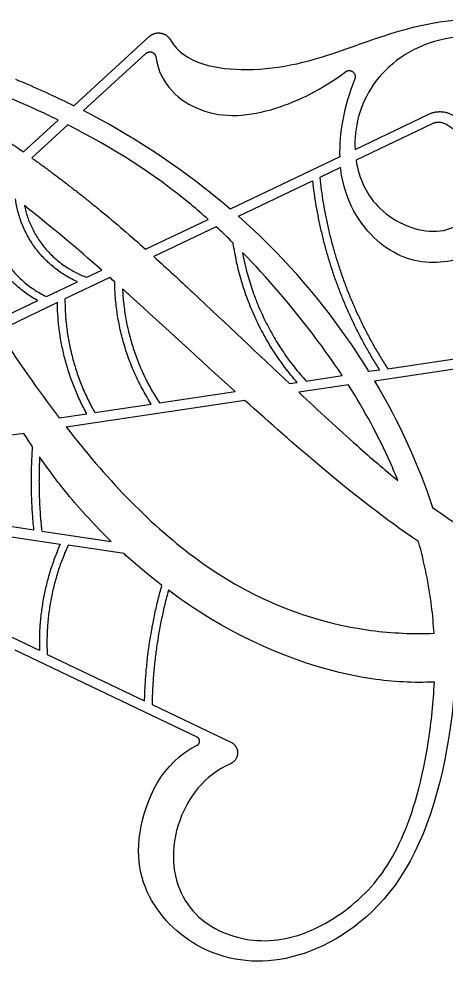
# Model space of a CAD drawing. Header units: millimetres. Extents: x -135 to 7155, y -215 to 2165.
# Drawn here: x 5966 to 6241, y -215 to 393 of the extents above; entities that cross this region are included whole.
import ezdxf

# ---------------------------------------------------------------- set-up
doc = ezdxf.new("R2010")
doc.units = ezdxf.units.MM
doc.header["$MEASUREMENT"] = 0
doc.layers.add('Default', color=18, linetype='Continuous')

msp = doc.modelspace()

# ---------------------------------------------------------------- linework, layer by layer
at = {"layer": 'Default'}
for p, q in [((6001.24, 337.54), (6049.91, 382.1)), ((6007.46, 334.38), (6047.72, 371.25)), ((6182.53, 309.4), (6230.17, 332.1)), ((5968.75, 307.79), (5991.13, 328.28)), ((5997.39, 325.17), (5974.19, 303.93)), ((6232.29, 325.88), (6183.21, 302.5)), ((6172.67, 304.71), (6101.97, 271.02)), ((6173.18, 297.73), (6159.77, 291.33)), ((6107.34, 266.35), (6155.09, 289.11)), ((6047.55, 245.1), (6087.86, 264.3)), ((6093.08, 259.56), (6052.82, 240.38)), ((6009.62, 227.02), (6019.21, 231.59)), ((6024.51, 226.89), (5995.53, 213.08)), ((5983.69, 214.67), (6003.62, 224.16)), ((5990.65, 210.76), (5952.21, 192.44)), ((5958.26, 202.55), (5978.08, 212)), ((6203.66, 168.09), (6417.85, 200.01)), ((6417.88, 193.41), (6195.19, 160.23)), ((6198.35, 167.3), (6191.53, 166.28)), ((6140.27, 158.64), (6145.2, 159.38)), ((6150.98, 160.24), (6174.34, 163.72)), ((6056.48, 146.16), (6105.27, 153.43)), ((6178.25, 157.71), (6146.34, 152.95)), ((6111.54, 147.77), (5996.37, 130.61)), ((6014.76, 139.94), (6051.16, 145.37)), ((5991.82, 136.52), (6009.58, 139.17)), ((5969.07, 126.54), (5954.88, 124.42)), ((5952.84, 67.78), (5975.56, 64.38)), ((5980.56, 63.63), (6025.32, 56.92)), ((5958.18, 60.39), (5992.56, 55.23)), ((6033.63, 49.08), (5997.59, 54.48)), ((5979.12, -13.42), (5941.58, 4.5)), ((6080.73, -69.17), (5963.46, -13.17)), ((5984.12, -15.81), (6046.87, -45.78)), ((6051.72, -48.09), (6102.46, -72.32))]:
    msp.add_line(p, q, dxfattribs=at)
for points, knots in [([(6063.57, 379.94), (6072.49, 364.23), (6119.76, 356.57), (6173.19, 371.52), (6256.07, 404.42), (6361.03, 370.07), (6414.31, 304.07), (6433.52, 234.95), (6435.59, 202.65)], [4963.739789, 4963.739789, 4963.739789, 4963.739789, 4974.118547, 4986.613151, 4999.107756, 5011.60236, 5024.096964, 5033.966914, 5033.966914, 5033.966914, 5033.966914]), ([(6417.85, 200.01), (6417.52, 219.62), (6412.07, 267.28), (6381.33, 335.81), (6303.77, 381.98), (6232.7, 386), (6189.09, 353.34), (6181.87, 323.35), (6182.53, 309.4)], [1529.994389, 1529.994389, 1529.994389, 1529.994389, 1537.594859, 1547.273994, 1556.95313, 1566.632265, 1576.311401, 1585.743133, 1585.743133, 1585.743133, 1585.743133]), ([(5991.13, 328.28), (5987.15, 330.24), (5952.61, 346.72), (5913.08, 361.79), (5874.35, 370.45)], [19.722115, 19.722115, 19.722115, 19.722115, 20.811834, 29.029629, 29.029629, 29.029629, 29.029629]), ([(6054.13, 368.95), (6056.62, 351.11), (6083.95, 327.9), (6128.57, 331.91), (6161.29, 347.99), (6176.36, 359.4)], [485.6559, 485.6559, 485.6559, 485.6559, 491.872432, 498.946576, 505.0709, 505.0709, 505.0709, 505.0709]), ([(5963.68, 354.6), (5965.59, 353.82), (5978.56, 348.4), (5990.99, 342.67), (6001.24, 337.54)], [5441.940589, 5441.940589, 5441.940589, 5441.940589, 5442.478009, 5445.616522, 5445.616522, 5445.616522, 5445.616522]), ([(6101.97, 271.02), (6097.84, 274.55), (6069.57, 297.92), (6037.78, 318.72), (6007.46, 334.38)], [520.741245, 520.741245, 520.741245, 520.741245, 522.384096, 531.803065, 531.803065, 531.803065, 531.803065]), ([(6244.8, 331.95), (6269.34, 319.64), (6285.55, 290.73), (6274.23, 246.28), (6234.57, 232.38), (6197.85, 243.54), (6176.52, 274.09), (6173.37, 296.05), (6173.18, 297.73)], [1449.990456, 1449.990456, 1449.990456, 1449.990456, 1456.426621, 1463.533796, 1470.640971, 1477.748146, 1484.855321, 1485.428457, 1485.428457, 1485.428457, 1485.428457]), ([(6087.86, 264.3), (6084.23, 267.55), (6056.64, 291.38), (6026.76, 310.3), (5997.39, 325.17)], [200.772752, 200.772752, 200.772752, 200.772752, 202.030194, 210.20875, 210.20875, 210.20875, 210.20875]), ([(6183.21, 302.5), (6185.04, 290.47), (6196.11, 266.69), (6237.53, 250.33), (6266.56, 271.52), (6263.26, 306.89), (6247.99, 321.63), (6241.08, 325.56)], [517.903048, 517.903048, 517.903048, 517.903048, 526.254595, 535.93373, 545.612865, 555.292, 563.171565, 563.171565, 563.171565, 563.171565]), ([(6191.53, 166.28), (6187.13, 173.46), (6163.01, 210.39), (6134.08, 242.74), (6107.34, 266.35)], [235.773516, 235.773516, 235.773516, 235.773516, 238.333616, 249.167627, 249.167627, 249.167627, 249.167627]), ([(6052.82, 240.38), (6061.37, 232.68), (6092.7, 203.69), (6120.84, 176.88), (6140.27, 158.64)], [256.209991, 256.209991, 256.209991, 256.209991, 258.482714, 264.848717, 264.848717, 264.848717, 264.848717]), ([(6174.34, 163.72), (6168.15, 173.06), (6149.4, 199.21), (6126.17, 226.55), (6109.97, 243.11)], [284.384963, 284.384963, 284.384963, 284.384963, 287.701756, 293.662545, 293.662545, 293.662545, 293.662545]), ([(6105.27, 153.43), (6082.31, 174.18), (6057.77, 196.91), (6034.36, 218.06), (6032.65, 219.6)], [334.433863, 334.433863, 334.433863, 334.433863, 341.158389, 341.690465, 341.690465, 341.690465, 341.690465]), ([(6146.34, 152.95), (6159.38, 140.76), (6181.16, 120.69), (6201.54, 103.15), (6210.21, 96.08)], [167.273218, 167.273218, 167.273218, 167.273218, 171.60624, 174.851585, 174.851585, 174.851585, 174.851585]), ([(6210.21, 96.08), (6208.66, 99.92), (6199.59, 121.27), (6188.72, 141.32), (6178.25, 157.71)], [156.242565, 156.242565, 156.242565, 156.242565, 157.501663, 163.317461, 163.317461, 163.317461, 163.317461]), ([(6223.5, 56.85), (6202.11, 71.16), (6165.39, 100.01), (6127.7, 133.23), (6111.54, 147.77)], [448.526142, 448.526142, 448.526142, 448.526142, 454.77142, 459.497273, 459.497273, 459.497273, 459.497273]), ([(5996.37, 130.61), (6000.19, 125.68), (6029.46, 89.01), (6090.23, 29.39), (6171.58, -0.81), (6220.13, -2.73), (6233.48, -2.19)], [417.641513, 417.641513, 417.641513, 417.641513, 419.120931, 428.800067, 438.479202, 442.272462, 442.272462, 442.272462, 442.272462]), ([(6025.32, 56.92), (6014.95, 67.01), (5998.28, 85.24), (5984.66, 103.47), (5979.21, 111.31)], [123.258465, 123.258465, 123.258465, 123.258465, 127.951951, 131.472492, 131.472492, 131.472492, 131.472492]), ([(6232.53, 78.87), (6246.83, 68.52), (6278.26, 48.78), (6315.01, 34.29), (6335.72, 28.22)], [637.784445, 637.784445, 637.784445, 637.784445, 643.117921, 649.278123, 649.278123, 649.278123, 649.278123]), ([(6233.48, -2.19), (6233.13, 3.58), (6231.36, 23.08), (6227.29, 43), (6223.5, 56.85)], [442.272462, 442.272462, 442.272462, 442.272462, 444.142451, 448.526142, 448.526142, 448.526142, 448.526142]), ([(6233.7, -33.65), (6220.43, -34.27), (6169.98, -31.6), (6109.35, -7.4), (6069.09, 20.33), (6062.23, 25.43)], [944.383023, 944.383023, 944.383023, 944.383023, 948.907451, 961.402054, 964.069004, 964.069004, 964.069004, 964.069004]), ([(6246.95, -32.58), (6246.82, -34.91), (6244.11, -75.9), (6224.72, -160.8), (6156.37, -213.79), (6095.88, -216.04), (6052.65, -185.49), (6034.99, -137.18), (6058.21, -85.02), (6080.72, -74.34)], [5157.234509, 5157.234509, 5157.234509, 5157.234509, 5158.033192, 5171.229308, 5184.425424, 5197.621541, 5210.817657, 5224.013774, 5236.193004, 5236.193004, 5236.193004, 5236.193004]), ([(6102.28, -86.23), (6085.09, -93.91), (6061.49, -127.12), (6066.48, -176.95), (6103.56, -201.54), (6145.63, -200.95), (6187.4, -175.36), (6213.88, -139.17), (6228.79, -86.9), (6233.12, -46.8), (6233.7, -33.65)], [873.361322, 873.361322, 873.361322, 873.361322, 880.824581, 890.668597, 900.512612, 910.356628, 920.200643, 930.044659, 939.888674, 944.383023, 944.383023, 944.383023, 944.383023])]:
    msp.add_open_spline(points, degree=3, knots=knots, dxfattribs=at)
for points, weights, knots in [([(6049.91, 382.1), (6053.05, 384.97), (6057.26, 384.31), (6061.46, 383.64), (6063.57, 379.94)], [1, 0.900913989431, 1, 0.900913989431, 1], [4961.793124, 4961.793124, 4961.793124, 4962.766457, 4962.766457, 4963.739789, 4963.739789, 4963.739789]), ([(6047.72, 371.25), (6049.44, 372.82), (6051.62, 372.03), (6053.81, 371.25), (6054.13, 368.95)], [1, 0.856021952174, 1, 0.856021952174, 1], [538.497551, 538.497551, 538.497551, 539.009964, 539.009964, 539.522377, 539.522377, 539.522377]), ([(6176.36, 359.4), (6178.73, 361.19), (6181.09, 359.39), (6183.46, 357.59), (6182.36, 354.83)], [1, 0.796495551319, 1, 0.796495551319, 1], [505.0709, 505.0709, 505.0709, 505.693831, 505.693831, 506.316761, 506.316761, 506.316761]), ([(6080.72, -74.34), (6082.36, -73.57), (6082.36, -71.76), (6082.36, -69.95), (6080.73, -69.17)], [1, 0.845497689736, 1, 0.845497689736, 1], [5236.193004, 5236.193004, 5236.193004, 5236.5883066, 5236.5883066, 5236.9836092, 5236.9836092, 5236.9836092]), ([(6102.46, -72.32), (6106.88, -74.43), (6106.82, -79.33), (6106.76, -84.24), (6102.28, -86.23)], [1, 0.842412125584, 1, 0.842412125584, 1], [980.094416, 980.094416, 980.094416, 981.164154, 981.164154, 982.233892, 982.233892, 982.233892])]:
    msp.add_rational_spline(points, weights, degree=2, knots=knots, dxfattribs=at)
for points, weights in [([(5892.55, 355.62), (5931.91, 333.72), (5968.75, 307.79)], [1, 0.998607921965, 1]), ([(6230.17, 332.1), (6237.52, 335.6), (6244.8, 331.95)], [1, 0.898347839234, 1]), ([(6241.08, 325.56), (6236.76, 328.02), (6232.29, 325.88)], [1, 0.88660604004, 1]), ([(5974.19, 303.93), (5996.79, 287.76), (6018.29, 270.15)], [1, 0.999469519844, 1]), ([(6155.09, 289.11), (6162.59, 223.18), (6198.35, 167.3)], [1, 0.974103603522, 1]), ([(6159.77, 291.33), (6166.97, 224.46), (6203.66, 168.09)], [1, 0.97251791401, 1]), ([(5978.08, 212), (5940.58, 232.11), (5942.2, 274.64)], [1, 0.848120791217, 1]), ([(5947.48, 279.48), (5942.09, 233.95), (5983.69, 214.67)], [1, 0.809619420258, 1]), ([(6003.62, 224.16), (5968.6, 239.67), (5963.65, 277.66)], [1, 0.871685102452, 1]), ([(5969.37, 273.22), (5976.71, 238.98), (6009.62, 227.02)], [1, 0.874836980595, 1]), ([(6145.2, 159.38), (6111.33, 198.13), (6104.04, 249.08)], [1, 0.958824887637, 1]), ([(6109.97, 243.11), (6118.68, 195.84), (6150.98, 160.24)], [1, 0.961790321928, 1]), ([(6051.16, 145.37), (6028.15, 181.38), (6027.62, 224.11)], [1, 0.9615621206, 1]), ([(6032.65, 219.6), (6034.4, 179.58), (6056.48, 146.16)], [1, 0.963781701743, 1]), ([(5995.53, 213.08), (5995.48, 173.97), (6014.76, 139.94)], [1, 0.966820187489, 1]), ([(6009.58, 139.17), (5991.18, 172.6), (5990.65, 210.76)], [1, 0.970244845259, 1]), ([(5975.56, 64.38), (5972.76, 91.1), (5974.72, 117.89)], [1, 0.996068171707, 1]), ([(5979.21, 111.31), (5977.97, 87.41), (5980.56, 63.63)], [1, 0.996774379937, 1]), ([(5992.56, 55.23), (5977.92, 22.46), (5979.12, -13.42)], [1, 0.974405640154, 1]), ([(5997.59, 54.48), (5982.26, 20.98), (5984.12, -15.81)], [1, 0.971404258695, 1]), ([(6046.87, -45.78), (6047.75, -7.88), (6058.03, 28.6)], [1, 0.992091435867, 1]), ([(6062.23, 25.43), (6052.31, -10.66), (6051.72, -48.09)], [1, 0.992029466574, 1])]:
    msp.add_rational_spline(points, weights, degree=2, dxfattribs=at)
for points in [[(6182.36, 354.83), (6175.05, 336.47), (6172.16, 319.5), (6172.67, 304.71)], [(6019.21, 231.59), (6003.58, 245.41), (5987.64, 258.93), (5969.37, 273.22)], [(6018.29, 270.15), (6028.49, 261.79), (6038.21, 253.41), (6047.55, 245.1)], [(6104.04, 249.08), (6100.44, 252.63), (6096.78, 256.13), (6093.08, 259.56)], [(6027.62, 224.11), (6026.59, 225.04), (6025.55, 225.96), (6024.51, 226.89)], [(5952.21, 192.44), (5964.62, 173.97), (5977.82, 154.91), (5991.82, 136.52)], [(6195.19, 160.23), (6210.83, 133.82), (6223.7, 105.97), (6232.53, 78.87)], [(5974.72, 117.89), (5972.8, 120.77), (5970.92, 123.65), (5969.07, 126.54)], [(6058.03, 28.6), (6049.52, 35.13), (6041.37, 42), (6033.63, 49.08)]]:
    msp.add_open_spline(points, degree=3, dxfattribs=at)

doc.saveas('drawing.dxf')
